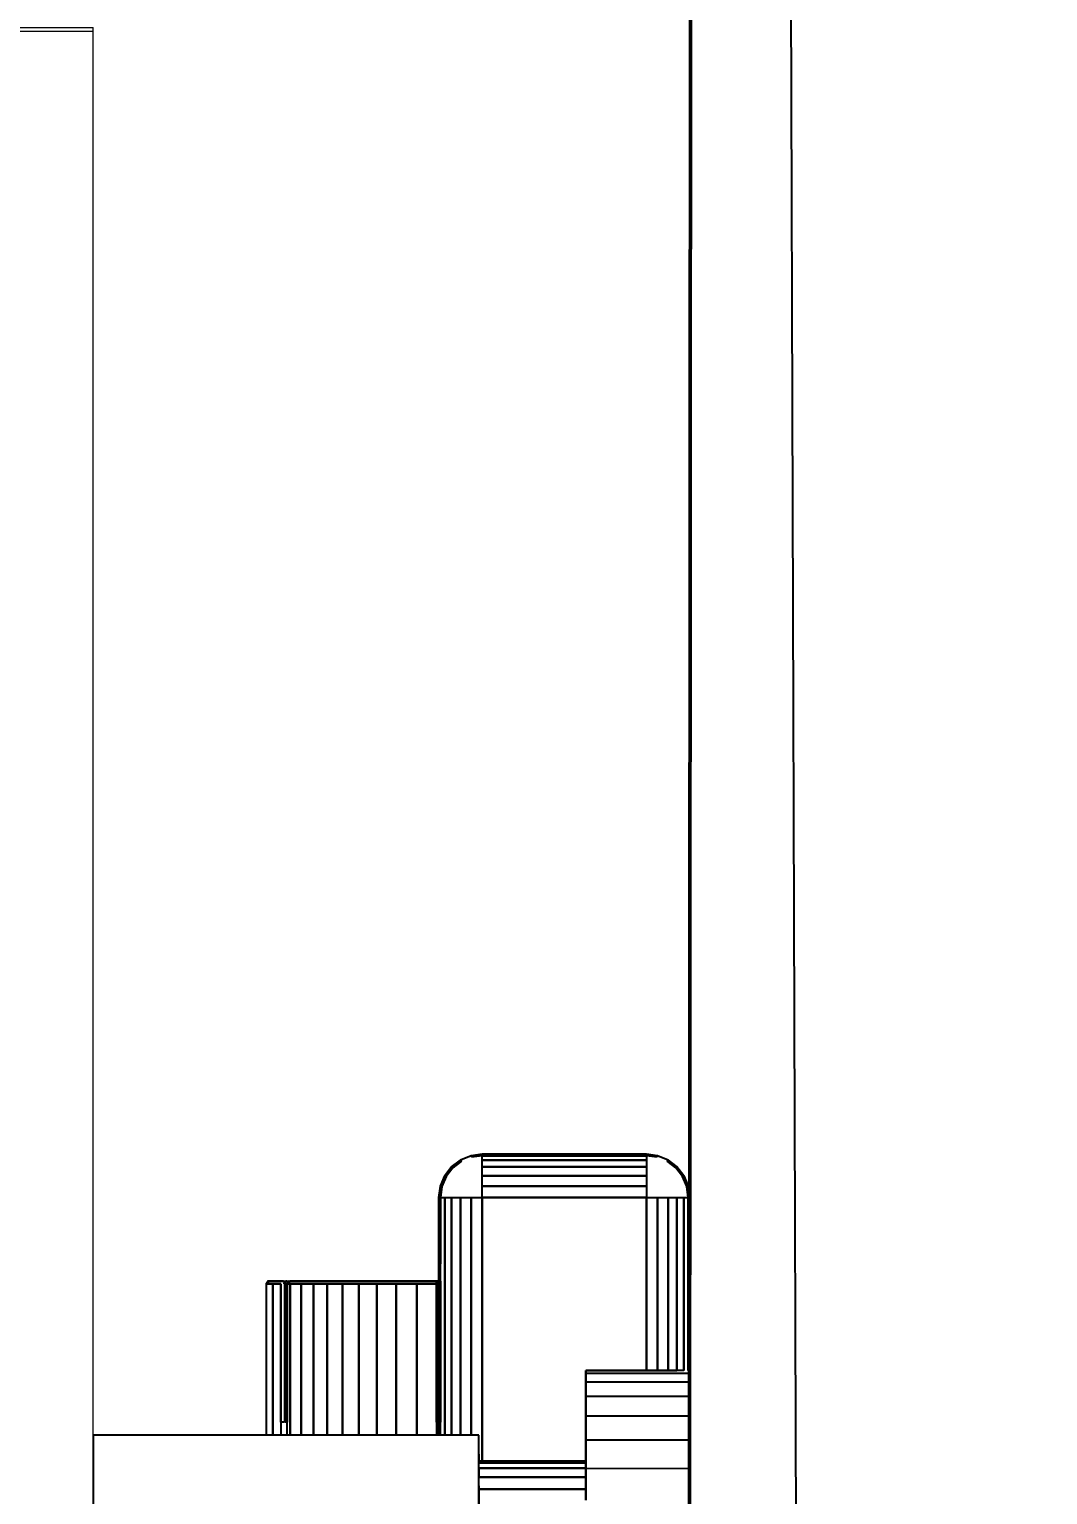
# Model space of a CAD drawing. Header units: centimetres. Extents: x -48696 to 156237, y -5617 to 29024.
# Drawn here: x -44979.78 to -44967.22, y 10789.23 to 10807.31 of the extents above; entities that cross this region are included whole.
import ezdxf

# ---------------------------------------------------------------- set-up
doc = ezdxf.new("R2010")
doc.units = ezdxf.units.CM
doc.layers.add('Moveis', color=1, linetype='Continuous', lineweight=9)
doc.layers.add('Parede Baixa', color=5, linetype='Continuous', lineweight=50)
doc.layers.add('Piso', color=55, linetype='Continuous')
doc.styles.add('Valéria', font='romantic.ttf', dxfattribs={"height": 10})
doc.dimstyles.new('Cota - 50', dxfattribs={"dimtxt": 10, "dimasz": 5, "dimexe": 10, "dimexo": 20, "dimgap": 5, "dimtad": 1, "dimtxsty": 'Valéria', "dimblk": 'DOT', "dimcen": 0, "dimclrd": 12, "dimclre": 12, "dimclrt": 2, "dimazin": 2, "dimtfac": 1, "dimtix": 1, "dimtmove": 0, "dimatfit": 3, "dimldrblk": 'DOT', "dimfxl": 1, "dimarcsym": 0})

# ---------------------------------------------------------------- blocks, each defined once
blk = doc.blocks.new('_Dot')
at = {"color": 0, "linetype": 'ByBlock', "lineweight": -2}
blk.add_line((-0.5, 0), (-1, 0), dxfattribs=at)
at = {"color": 0, "linetype": 'ByBlock', "const_width": 0.5}
blk.add_lwpolyline([(-0.25, 0, 1), (0.25, 0, 1)], format="xyb", close=True, dxfattribs=at)
blk = doc.blocks.new('*D1713')
at = {"color": 12, "lineweight": -2, "transparency": 16777216}
for p, q in [((-44991.559, 10915.705), (-44997.052, 10915.705)), ((-44987.052, 10910.705), (-44987.052, 10670.705)), ((-44991.706, 10665.705), (-44997.052, 10665.705))]:
    blk.add_line(p, q, dxfattribs=at)
at = {"layer": 'Defpoints', "color": 0, "transparency": 16777216}
for p in [(-44971.559, 10915.705), (-44987.052, 10665.705), (-44971.706, 10665.705)]:
    blk.add_point(p, dxfattribs=at)
at = {"color": 12, "lineweight": -2, "transparency": 16777216, "xscale": 5, "yscale": 5, "zscale": 5}
for p, rotation in [((-44987.052, 10915.705), 90), ((-44987.052, 10665.705), 270)]:
    blk.add_blockref('_Dot', p, dxfattribs=dict(at, rotation=rotation))
at = {"color": 2, "transparency": 16777216, "insert": (-44997.244, 10790.705), "char_height": 10, "attachment_point": 5, "rotation": 90, "style": 'Valéria'}
blk.add_mtext('250', dxfattribs=at)

msp = doc.modelspace()

# ---------------------------------------------------------------- hatches: boundary and pattern name
at = {"layer": 'Piso'}
h = msp.add_hatch(dxfattribs=at)
h.set_pattern_fill('ANSI37', color=256, scale=13.333333, angle=45)
h.set_pattern_definition([(90, (-26378.48, -7504.41), (-42.33333, 3e-14), []), (180, (-26378.48, -7504.41), (-3e-14, -42.33333), [])])
edge = h.paths.add_edge_path()
edge.add_line((-44971.48966, 10828.9274), (-45131.63013, 10828.79819))
edge.add_line((-45131.63013, 10828.79819), (-45131.70075, 10767.29831))
edge.add_line((-45131.70075, 10767.29831), (-45129.67263, 10767.29598))
edge.add_line((-45129.67263, 10767.29598), (-45129.68185, 10759.27191))
edge.add_line((-45129.68185, 10759.27191), (-45134.68181, 10759.30173))
edge.add_line((-45134.68181, 10759.30173), (-45134.72624, 10677.80174))
edge.add_line((-45134.72624, 10677.80174), (-45134.72681, 10677.30174))
edge.add_line((-45134.72681, 10677.30174), (-45131.72682, 10677.29829))
edge.add_line((-45131.72682, 10677.29829), (-45131.72337, 10680.29829))
edge.add_line((-45131.72337, 10680.29829), (-45059.22342, 10680.21504))
edge.add_line((-45059.22342, 10680.21504), (-45059.2194, 10683.71504))
edge.add_line((-45059.2194, 10683.71504), (-45062.24019, 10683.80198))
edge.add_line((-45062.24019, 10683.80198), (-45062.24019, 10689.45098))
edge.add_line((-45062.24019, 10689.45098), (-45054.25316, 10689.45098))
edge.add_line((-45054.25316, 10689.45098), (-45053.90805, 10688.97676))
edge.add_line((-45053.90805, 10688.97676), (-45053.90805, 10683.52857))
edge.add_line((-45053.90805, 10683.52857), (-45056.7194, 10683.71217))
edge.add_line((-45056.7194, 10683.71217), (-45056.7194, 10680.21217))
edge.add_line((-45056.7194, 10680.21217), (-45052.72337, 10680.29829))
edge.add_line((-45052.72337, 10680.29829), (-45052.72687, 10677.20758))
edge.add_line((-45052.72687, 10677.20758), (-45056.72687, 10677.21218))
edge.add_line((-45056.72687, 10677.21218), (-45056.73088, 10673.71218))
edge.add_line((-45056.73088, 10673.71218), (-45053.98945, 10673.7222))
edge.add_line((-45053.98945, 10673.7222), (-45054.23433, 10670.70931))
edge.add_line((-45054.23433, 10670.70931), (-45054.23433, 10668.08058))
edge.add_line((-45054.23433, 10668.08058), (-45061.96585, 10668.08058))
edge.add_line((-45061.96585, 10668.08058), (-45061.73433, 10670.71792))
edge.add_line((-45061.73433, 10670.71792), (-45061.73433, 10673.96242))
edge.add_line((-45061.73433, 10673.96242), (-45059.23088, 10673.71505))
edge.add_line((-45059.23088, 10673.71505), (-45059.22686, 10677.21505))
edge.add_line((-45059.22686, 10677.21505), (-45129.72682, 10677.296))
edge.add_line((-45129.72682, 10677.296), (-45129.7383, 10667.296))
edge.add_line((-45129.7383, 10667.296), (-45131.73406, 10667.29717))
edge.add_line((-45131.73406, 10667.29717), (-45131.73494, 10665.7983))
edge.add_line((-45131.73494, 10665.7983), (-45021.80879, 10665.75054))
edge.add_line((-45021.80879, 10665.75054), (-45021.76177, 10746.35562))
edge.add_line((-45021.76177, 10746.35562), (-44975.86001, 10746.35562))
edge.add_line((-44975.86001, 10746.35562), (-44975.94739, 10748.29815))
edge.add_line((-44975.94739, 10748.29815), (-44977.58212, 10749.04235))
edge.add_line((-44977.58212, 10749.04235), (-44977.35093, 10766.84626))
edge.add_line((-44977.35093, 10766.84626), (-44973.28195, 10766.79342))
edge.add_line((-44973.28195, 10766.79342), (-44974.2835, 10762.20887))
edge.add_line((-44974.2835, 10762.20887), (-44975.86001, 10750.68333))
edge.add_line((-44975.86001, 10750.68333), (-44971.65624, 10750.68333))
edge.add_line((-44971.65624, 10750.68333), (-44971.63826, 10781.50634))
edge.add_line((-44971.63826, 10781.50634), (-44976.04809, 10781.50634))
edge.add_line((-44976.04809, 10781.50634), (-44976.04809, 10783.78942))
edge.add_line((-44976.04809, 10783.78942), (-44978.99405, 10783.78942))
edge.add_line((-44978.99405, 10783.78942), (-44978.99405, 10768.3739))
edge.add_line((-44978.99405, 10768.3739), (-45030.63781, 10766.72878))
edge.add_line((-45030.63781, 10766.72878), (-45036.45929, 10772.00274))
edge.add_line((-45036.45929, 10772.00274), (-45038.21912, 10780.2517))
edge.add_line((-45038.21912, 10780.2517), (-45038.21912, 10806.08047))
edge.add_line((-45038.21912, 10806.08047), (-45025.08717, 10810.00213))
edge.add_line((-45025.08717, 10810.00213), (-44978.99405, 10807.33204))
edge.add_line((-44978.99405, 10807.33204), (-44978.99405, 10789.96287))
edge.add_line((-44978.99405, 10789.96287), (-44976.85741, 10790.06036))
edge.add_line((-44976.85741, 10790.06036), (-44976.83892, 10791.95437))
edge.add_line((-44976.83892, 10791.95437), (-44974.72738, 10791.93376))
edge.add_line((-44974.72738, 10791.93376), (-44974.70921, 10794.56282))
edge.add_line((-44974.70921, 10794.56282), (-44971.63111, 10793.76409))
edge.add_line((-44971.63111, 10793.76409), (-44971.61965, 10813.40815))
edge.add_line((-44971.61965, 10813.40815), (-44976.54993, 10813.41103))
edge.add_line((-44976.54993, 10813.41103), (-44976.55052, 10812.39119))
edge.add_line((-44976.55052, 10812.39119), (-44978.69298, 10812.98))
edge.add_line((-44978.69298, 10812.98), (-44981.37182, 10819.99066))
edge.add_line((-44981.37182, 10819.99066), (-44981.37182, 10827.02748))
edge.add_line((-44981.37182, 10827.02748), (-44971.61171, 10827.02178))
edge.add_line((-44971.61171, 10827.02178), (-44971.6106, 10828.9273))

# ---------------------------------------------------------------- linework, layer by layer
msp.add_line((-44971.43446, 11130.93176), (-44967.21533, 9832.89636))
at = {"layer": 'Moveis'}
for p, q in [((-44978.99405, 10768.32703), (-44978.99405, 10807.33204)), ((-45022.05101, 10807.28518), (-44978.99405, 10807.28518))]:
    msp.add_line(p, q, dxfattribs=at)
at = {"layer": 'Moveis', "invisible_edges": 3}
for points in [[(-44978.99405, 10807.33204), (-45022.05101, 10807.28518), (-45022.05136, 10807.33204)], [(-44978.99405, 10807.28518), (-44987.77541, 10807.26036), (-45022.05101, 10807.28518)], [(-44987.77541, 10807.26036), (-44978.99405, 10807.28518), (-44987.6521, 10807.09041)], [(-44987.6521, 10807.09041), (-44978.99405, 10807.28518), (-44987.55362, 10806.90497)]]:
    msp.add_3dface(points, dxfattribs=at)
at = {"layer": 'Parede Baixa'}
msp.add_line((-44971.7058, 10665.70496), (-44971.43446, 11130.93176), dxfattribs=at)
at = {"layer": 'Piso'}
for p, q in [((-44974.33208, 10793.41136), (-44974.46071, 10793.35808)), ((-44974.33208, 10793.41136), (-44974.19405, 10793.42954)), ((-44974.19405, 10793.42954), (-44972.16738, 10793.42954)), ((-44972.02934, 10793.41136), (-44972.16738, 10793.42954)), ((-44971.90071, 10793.35808), (-44972.02934, 10793.41136)), ((-44974.65593, 10793.16287), (-44974.57117, 10793.27333)), ((-44974.57117, 10793.27333), (-44974.46071, 10793.35808)), ((-44971.79026, 10793.27333), (-44971.90071, 10793.35808)), ((-44971.7055, 10793.16287), (-44971.79026, 10793.27333)), ((-44974.70921, 10793.03424), (-44974.65593, 10793.16287)), ((-44971.65222, 10793.03424), (-44971.7055, 10793.16287)), ((-44974.72738, 10792.8962), (-44974.70921, 10793.03424)), ((-44974.72738, 10792.8962), (-44974.72738, 10792.07742)), ((-44974.72738, 10792.07742), (-44974.70921, 10792.07742)), ((-44974.72738, 10791.86408), (-44974.72738, 10792.07742)), ((-44976.85741, 10791.83208), (-44976.8562, 10791.84008)), ((-44976.85741, 10790.1257), (-44976.85741, 10791.83208)), ((-44976.82988, 10791.83208), (-44976.85741, 10791.83208)), ((-44976.85328, 10791.84808), (-44976.8562, 10791.84008)), ((-44976.84838, 10791.85471), (-44976.85328, 10791.84808)), ((-44976.84199, 10791.8598), (-44976.84838, 10791.85471)), ((-44976.83456, 10791.86299), (-44976.84199, 10791.8598)), ((-44976.82658, 10791.86408), (-44976.83456, 10791.86299)), ((-44976.82988, 10791.83208), (-44976.82977, 10791.84036)), ((-44976.82977, 10791.84036), (-44976.82944, 10791.84808)), ((-44976.82944, 10791.84808), (-44976.82892, 10791.85471)), ((-44976.82892, 10791.85471), (-44976.82823, 10791.8598)), ((-44976.82823, 10791.8598), (-44976.82658, 10791.86408)), ((-44976.82658, 10791.86408), (-44976.64805, 10791.86408)), ((-44976.62291, 10791.8598), (-44976.64805, 10791.86408)), ((-44976.63796, 10791.84036), (-44976.63474, 10791.84808)), ((-44976.63679, 10791.83208), (-44976.63796, 10791.84036)), ((-44976.63246, 10791.83208), (-44976.63679, 10791.83208)), ((-44976.63474, 10791.84808), (-44976.6296, 10791.85471)), ((-44976.62638, 10791.83208), (-44976.63246, 10791.83208)), ((-44976.6296, 10791.85471), (-44976.62291, 10791.8598)), ((-44976.59961, 10791.83208), (-44976.62638, 10791.83208)), ((-44976.62291, 10791.8598), (-44976.61511, 10791.86299)), ((-44976.61511, 10791.86299), (-44976.60674, 10791.86408)), ((-44976.60674, 10791.86408), (-44976.60447, 10791.8598)), ((-44976.60447, 10791.8598), (-44976.60353, 10791.85471)), ((-44976.58345, 10791.8598), (-44976.60447, 10791.8598)), ((-44976.60353, 10791.85471), (-44976.6028, 10791.84808)), ((-44976.6028, 10791.84808), (-44976.60235, 10791.84036)), ((-44976.60235, 10791.84036), (-44976.59961, 10791.83208)), ((-44976.59851, 10791.84036), (-44976.59961, 10791.83208)), ((-44976.59961, 10790.1257), (-44976.59961, 10791.83208)), ((-44976.59528, 10791.84808), (-44976.59851, 10791.84036)), ((-44976.59015, 10791.85471), (-44976.59528, 10791.84808)), ((-44976.58345, 10791.8598), (-44976.59015, 10791.85471)), ((-44976.57566, 10791.86299), (-44976.58345, 10791.8598)), ((-44976.56957, 10791.8598), (-44976.57566, 10791.86299)), ((-44976.57184, 10791.83208), (-44976.57169, 10791.84036)), ((-44976.57169, 10791.84036), (-44976.57123, 10791.84808)), ((-44976.57123, 10791.84808), (-44976.57051, 10791.85471)), ((-44976.57051, 10791.85471), (-44976.56957, 10791.8598)), ((-44976.56957, 10791.8598), (-44976.56729, 10791.86408)), ((-44974.76041, 10791.86408), (-44976.56729, 10791.86408)), ((-44974.7511, 10791.86299), (-44974.76041, 10791.86408)), ((-44974.75938, 10791.8598), (-44974.76041, 10791.86408)), ((-44974.75938, 10791.83208), (-44974.75938, 10791.8598)), ((-44974.74338, 10791.83208), (-44974.75938, 10791.83208)), ((-44974.74338, 10791.8598), (-44974.7511, 10791.86299)), ((-44974.74444, 10791.84036), (-44974.74338, 10791.83208)), ((-44974.74444, 10791.84036), (-44974.73275, 10791.84036)), ((-44974.73675, 10791.85471), (-44974.74338, 10791.8598)), ((-44974.73675, 10791.83208), (-44974.74338, 10791.83208)), ((-44974.73167, 10791.84808), (-44974.73675, 10791.85471)), ((-44974.73675, 10791.83208), (-44974.73167, 10791.83208)), ((-44974.73275, 10791.84036), (-44974.73167, 10791.84808)), ((-44974.73167, 10791.83208), (-44974.73275, 10791.84036)), ((-44974.73167, 10791.84808), (-44974.72738, 10791.86408)), ((-44974.72847, 10791.84036), (-44974.73167, 10791.84808)), ((-44974.73167, 10791.83208), (-44974.72738, 10791.83208)), ((-44974.72738, 10790.1257), (-44974.73167, 10791.83208)), ((-44974.72738, 10791.83208), (-44974.72847, 10791.84036)), ((-44974.70921, 10791.86408), (-44974.72738, 10791.86408)), ((-44974.72738, 10790.1257), (-44974.72738, 10791.83208)), ((-44972.91405, 10790.76287), (-44972.91405, 10790.72676)), ((-44972.16738, 10790.76287), (-44972.91405, 10790.76287)), ((-44972.91405, 10790.72676), (-44972.91405, 10790.6193)), ((-44972.02934, 10790.76287), (-44972.16738, 10790.76287)), ((-44971.90071, 10790.76287), (-44972.02934, 10790.76287)), ((-44971.79026, 10790.76287), (-44971.90071, 10790.76287)), ((-44972.91405, 10790.6193), (-44972.91405, 10790.44316)), ((-44972.91405, 10790.44316), (-44972.91405, 10790.20265)), ((-44972.91405, 10790.20265), (-44972.91405, 10789.90372)), ((-44976.85741, 10790.09944), (-44976.85741, 10790.1257)), ((-44976.85741, 10790.02129), (-44976.85741, 10790.09944)), ((-44976.85741, 10789.96287), (-44976.85741, 10790.02129)), ((-44976.63246, 10790.1257), (-44976.67977, 10790.1257)), ((-44976.59961, 10790.1257), (-44976.62638, 10790.1257)), ((-44976.59961, 10790.09944), (-44976.59961, 10790.1257)), ((-44976.59961, 10790.02129), (-44976.59961, 10790.09944)), ((-44976.59961, 10789.96287), (-44976.59961, 10790.02129)), ((-44974.74338, 10790.1257), (-44974.75938, 10790.1257)), ((-44974.72738, 10790.1257), (-44974.73675, 10790.1257)), ((-44974.70921, 10790.1257), (-44974.72738, 10790.1257)), ((-44974.72738, 10790.09944), (-44974.72738, 10790.1257)), ((-44974.72738, 10790.02129), (-44974.72738, 10790.09944)), ((-44974.72738, 10789.96287), (-44974.72738, 10790.02129)), ((-44976.85741, 10789.96287), (-44978.99405, 10789.96287)), ((-44978.99405, 10789.96287), (-44978.99405, 10785.6962)), ((-44976.77909, 10789.96287), (-44976.85741, 10789.96287)), ((-44976.67977, 10789.96287), (-44976.77909, 10789.96287)), ((-44976.63246, 10789.96287), (-44976.67977, 10789.96287)), ((-44976.62638, 10789.96287), (-44976.63246, 10789.96287)), ((-44976.59961, 10789.96287), (-44976.62638, 10789.96287)), ((-44976.56281, 10789.96287), (-44976.59961, 10789.96287)), ((-44976.42825, 10789.96287), (-44976.56281, 10789.96287)), ((-44976.27615, 10789.96287), (-44976.42825, 10789.96287)), ((-44976.10659, 10789.96287), (-44976.27615, 10789.96287)), ((-44975.91964, 10789.96287), (-44976.10659, 10789.96287)), ((-44975.71539, 10789.96287), (-44975.91964, 10789.96287)), ((-44975.49393, 10789.96287), (-44975.71539, 10789.96287)), ((-44975.25537, 10789.96287), (-44975.49393, 10789.96287)), ((-44974.99981, 10789.96287), (-44975.25537, 10789.96287)), ((-44974.75938, 10789.96287), (-44974.99981, 10789.96287)), ((-44974.74338, 10789.96287), (-44974.75938, 10789.96287)), ((-44974.73675, 10789.96287), (-44974.74338, 10789.96287)), ((-44974.72738, 10789.96287), (-44974.73675, 10789.96287)), ((-44974.70921, 10789.96287), (-44974.72738, 10789.96287)), ((-44974.65593, 10789.96287), (-44974.70921, 10789.96287)), ((-44974.57117, 10789.96287), (-44974.65593, 10789.96287)), ((-44974.46071, 10789.96287), (-44974.57117, 10789.96287)), ((-44974.33208, 10789.96287), (-44974.46071, 10789.96287)), ((-44974.23671, 10789.96287), (-44974.33208, 10789.96287)), ((-44974.23671, 10789.9366), (-44974.23671, 10789.96287)), ((-44974.23671, 10789.85846), (-44974.23671, 10789.9366)), ((-44974.23671, 10789.73035), (-44974.23671, 10789.85846)), ((-44972.91405, 10789.90372), (-44972.91405, 10789.64287)), ((-44974.23671, 10789.64287), (-44974.23671, 10789.73035)), ((-44974.19405, 10789.64287), (-44974.23671, 10789.64287)), ((-44974.23671, 10789.62054), (-44974.23671, 10789.64287)), ((-44974.23671, 10789.55412), (-44974.23671, 10789.62054)), ((-44972.91405, 10789.64287), (-44974.19405, 10789.64287)), ((-44972.91405, 10789.64287), (-44972.91405, 10789.62054)), ((-44972.91405, 10789.62054), (-44972.91405, 10789.55412)), ((-44974.23671, 10789.44523), (-44974.23671, 10789.55412)), ((-44974.23671, 10789.33803), (-44974.23671, 10789.44523)), ((-44972.91405, 10789.55412), (-44972.91405, 10789.44523)), ((-44972.91405, 10789.44523), (-44972.91405, 10789.29655)), ((-44974.23671, 10789.29655), (-44974.23671, 10789.33803)), ((-44974.23671, 10789.11176), (-44974.23671, 10789.29655)), ((-44972.91405, 10789.29655), (-44972.91405, 10789.16124))]:
    msp.add_line(p, q, dxfattribs=at)
for points, invisible_edges in [([(-44975.10537, 10812.30727), (-44974.76041, 10791.86408), (-44976.56729, 10791.86408)], 13), ([(-44975.10537, 10812.30727), (-44974.76041, 10791.86408), (-44976.56729, 10791.86408)], 13), ([(-44975.10537, 10812.30727), (-44974.76041, 10791.86408), (-44976.56729, 10791.86408)], 13), ([(-44975.10537, 10812.30727), (-44974.76041, 10791.86408), (-44976.56729, 10791.86408)], 13), ([(-44975.10537, 10812.30727), (-44974.76041, 10791.86408), (-44976.56729, 10791.86408)], 13), ([(-44975.10537, 10812.30727), (-44971.7055, 10793.16287), (-44971.79026, 10793.27333)], 13), ([(-44975.10537, 10812.30727), (-44971.79026, 10793.27333), (-44971.90071, 10793.35808)], 13), ([(-44975.10537, 10812.30727), (-44971.90071, 10793.35808), (-44972.02934, 10793.41136)], 13), ([(-44975.10537, 10812.30727), (-44972.02934, 10793.41136), (-44972.16738, 10793.42954)], 13), ([(-44975.10537, 10812.30727), (-44972.16738, 10793.42954), (-44974.19405, 10793.42954)], 13), ([(-44975.10537, 10812.30727), (-44974.19405, 10793.42954), (-44974.33208, 10793.41136)], 13), ([(-44975.10537, 10812.30727), (-44974.33208, 10793.41136), (-44974.46071, 10793.35808)], 13), ([(-44975.10537, 10812.30727), (-44974.46071, 10793.35808), (-44974.57117, 10793.27333)], 13), ([(-44975.10537, 10812.30727), (-44974.57117, 10793.27333), (-44974.65593, 10793.16287)], 13), ([(-44975.10537, 10812.30727), (-44974.65593, 10793.16287), (-44974.70921, 10793.03424)], 13), ([(-44975.10537, 10812.30727), (-44974.70921, 10793.03424), (-44974.72738, 10792.8962)], 13), ([(-44975.10537, 10812.30727), (-44974.73167, 10791.84808), (-44974.73675, 10791.85471)], 13), ([(-44975.10537, 10812.30727), (-44974.73675, 10791.85471), (-44974.74338, 10791.8598)], 13), ([(-44975.10537, 10812.30727), (-44974.74338, 10791.8598), (-44974.7511, 10791.86299)], 13), ([(-44975.10537, 10812.30727), (-44974.7511, 10791.86299), (-44974.76041, 10791.86408)], 13), ([(-44975.10537, 10812.30727), (-44971.7055, 10793.16287), (-44971.79026, 10793.27333)], 13), ([(-44975.10537, 10812.30727), (-44971.79026, 10793.27333), (-44971.90071, 10793.35808)], 13), ([(-44975.10537, 10812.30727), (-44971.90071, 10793.35808), (-44972.02934, 10793.41136)], 13), ([(-44975.10537, 10812.30727), (-44972.02934, 10793.41136), (-44972.16738, 10793.42954)], 13), ([(-44975.10537, 10812.30727), (-44972.16738, 10793.42954), (-44974.19405, 10793.42954)], 13), ([(-44975.10537, 10812.30727), (-44974.19405, 10793.42954), (-44974.33208, 10793.41136)], 13), ([(-44975.10537, 10812.30727), (-44974.33208, 10793.41136), (-44974.46071, 10793.35808)], 13), ([(-44975.10537, 10812.30727), (-44974.46071, 10793.35808), (-44974.57117, 10793.27333)], 13), ([(-44975.10537, 10812.30727), (-44974.57117, 10793.27333), (-44974.65593, 10793.16287)], 13), ([(-44975.10537, 10812.30727), (-44974.65593, 10793.16287), (-44974.70921, 10793.03424)], 13), ([(-44975.10537, 10812.30727), (-44974.70921, 10793.03424), (-44974.72738, 10792.8962)], 13), ([(-44975.10537, 10812.30727), (-44974.73167, 10791.84808), (-44974.73675, 10791.85471)], 13), ([(-44975.10537, 10812.30727), (-44974.73675, 10791.85471), (-44974.74338, 10791.8598)], 13), ([(-44975.10537, 10812.30727), (-44974.74338, 10791.8598), (-44974.7511, 10791.86299)], 13), ([(-44975.10537, 10812.30727), (-44974.7511, 10791.86299), (-44974.76041, 10791.86408)], 13), ([(-44975.10537, 10812.30727), (-44971.7055, 10793.16287), (-44971.79026, 10793.27333)], 13), ([(-44975.10537, 10812.30727), (-44971.79026, 10793.27333), (-44971.90071, 10793.35808)], 13), ([(-44975.10537, 10812.30727), (-44971.90071, 10793.35808), (-44972.02934, 10793.41136)], 13), ([(-44975.10537, 10812.30727), (-44972.02934, 10793.41136), (-44972.16738, 10793.42954)], 13), ([(-44975.10537, 10812.30727), (-44972.16738, 10793.42954), (-44974.19405, 10793.42954)], 13), ([(-44975.10537, 10812.30727), (-44974.19405, 10793.42954), (-44974.33208, 10793.41136)], 13), ([(-44975.10537, 10812.30727), (-44974.33208, 10793.41136), (-44974.46071, 10793.35808)], 13), ([(-44975.10537, 10812.30727), (-44974.46071, 10793.35808), (-44974.57117, 10793.27333)], 13), ([(-44975.10537, 10812.30727), (-44974.57117, 10793.27333), (-44974.65593, 10793.16287)], 13), ([(-44975.10537, 10812.30727), (-44974.65593, 10793.16287), (-44974.70921, 10793.03424)], 13), ([(-44975.10537, 10812.30727), (-44974.70921, 10793.03424), (-44974.72738, 10792.8962)], 13), ([(-44975.10537, 10812.30727), (-44974.73167, 10791.84808), (-44974.73675, 10791.85471)], 13), ([(-44975.10537, 10812.30727), (-44974.73675, 10791.85471), (-44974.74338, 10791.8598)], 13), ([(-44975.10537, 10812.30727), (-44974.74338, 10791.8598), (-44974.7511, 10791.86299)], 13), ([(-44975.10537, 10812.30727), (-44974.7511, 10791.86299), (-44974.76041, 10791.86408)], 13), ([(-44975.10537, 10812.30727), (-44971.7055, 10793.16287), (-44971.79026, 10793.27333)], 13), ([(-44975.10537, 10812.30727), (-44971.79026, 10793.27333), (-44971.90071, 10793.35808)], 13), ([(-44975.10537, 10812.30727), (-44971.90071, 10793.35808), (-44972.02934, 10793.41136)], 13), ([(-44975.10537, 10812.30727), (-44972.02934, 10793.41136), (-44972.16738, 10793.42954)], 13), ([(-44975.10537, 10812.30727), (-44972.16738, 10793.42954), (-44974.19405, 10793.42954)], 13), ([(-44975.10537, 10812.30727), (-44974.19405, 10793.42954), (-44974.33208, 10793.41136)], 13), ([(-44975.10537, 10812.30727), (-44974.33208, 10793.41136), (-44974.46071, 10793.35808)], 13), ([(-44975.10537, 10812.30727), (-44974.46071, 10793.35808), (-44974.57117, 10793.27333)], 13), ([(-44975.10537, 10812.30727), (-44974.57117, 10793.27333), (-44974.65593, 10793.16287)], 13), ([(-44975.10537, 10812.30727), (-44974.65593, 10793.16287), (-44974.70921, 10793.03424)], 13), ([(-44975.10537, 10812.30727), (-44974.70921, 10793.03424), (-44974.72738, 10792.8962)], 13), ([(-44975.10537, 10812.30727), (-44974.73167, 10791.84808), (-44974.73675, 10791.85471)], 13), ([(-44975.10537, 10812.30727), (-44974.73675, 10791.85471), (-44974.74338, 10791.8598)], 13), ([(-44975.10537, 10812.30727), (-44974.74338, 10791.8598), (-44974.7511, 10791.86299)], 13), ([(-44975.10537, 10812.30727), (-44974.7511, 10791.86299), (-44974.76041, 10791.86408)], 13), ([(-44975.10537, 10812.30727), (-44971.7055, 10793.16287), (-44971.79026, 10793.27333)], 13), ([(-44975.10537, 10812.30727), (-44971.79026, 10793.27333), (-44971.90071, 10793.35808)], 13), ([(-44975.10537, 10812.30727), (-44971.90071, 10793.35808), (-44972.02934, 10793.41136)], 13), ([(-44975.10537, 10812.30727), (-44972.02934, 10793.41136), (-44972.16738, 10793.42954)], 13), ([(-44975.10537, 10812.30727), (-44972.16738, 10793.42954), (-44974.19405, 10793.42954)], 13), ([(-44975.10537, 10812.30727), (-44974.19405, 10793.42954), (-44974.33208, 10793.41136)], 13), ([(-44975.10537, 10812.30727), (-44974.33208, 10793.41136), (-44974.46071, 10793.35808)], 13), ([(-44975.10537, 10812.30727), (-44974.46071, 10793.35808), (-44974.57117, 10793.27333)], 13), ([(-44975.10537, 10812.30727), (-44974.57117, 10793.27333), (-44974.65593, 10793.16287)], 13), ([(-44975.10537, 10812.30727), (-44974.65593, 10793.16287), (-44974.70921, 10793.03424)], 13), ([(-44975.10537, 10812.30727), (-44974.70921, 10793.03424), (-44974.72738, 10792.8962)], 13), ([(-44975.10537, 10812.30727), (-44974.73167, 10791.84808), (-44974.73675, 10791.85471)], 13), ([(-44975.10537, 10812.30727), (-44974.73675, 10791.85471), (-44974.74338, 10791.8598)], 13), ([(-44975.10537, 10812.30727), (-44974.74338, 10791.8598), (-44974.7511, 10791.86299)], 13), ([(-44975.10537, 10812.30727), (-44974.7511, 10791.86299), (-44974.76041, 10791.86408)], 13), ([(-44971.7055, 10793.16287), (-44971.65285, 10812.30727), (-44971.65222, 10793.03424)], 3), ([(-44971.7055, 10793.16287), (-44971.65285, 10812.30727), (-44971.65222, 10793.03424)], 3), ([(-44971.7055, 10793.16287), (-44971.65285, 10812.30727), (-44971.65222, 10793.03424)], 3), ([(-44971.7055, 10793.16287), (-44971.65285, 10812.30727), (-44971.65222, 10793.03424)], 3), ([(-44971.7055, 10793.16287), (-44971.65285, 10812.30727), (-44971.65222, 10793.03424)], 3), ([(-44977.11082, 10812.06714), (-44976.85328, 10791.84808), (-44976.8562, 10791.84008)], 13), ([(-44977.11082, 10812.06714), (-44976.8562, 10791.84008), (-44976.85741, 10791.83208)], 13), ([(-44977.11082, 10812.06714), (-44976.85328, 10791.84808), (-44976.8562, 10791.84008)], 13), ([(-44977.11082, 10812.06714), (-44976.8562, 10791.84008), (-44976.85741, 10791.83208)], 13), ([(-44977.11082, 10812.06714), (-44976.85328, 10791.84808), (-44976.8562, 10791.84008)], 13), ([(-44977.11082, 10812.06714), (-44976.8562, 10791.84008), (-44976.85741, 10791.83208)], 13), ([(-44977.11082, 10812.06714), (-44976.85328, 10791.84808), (-44976.8562, 10791.84008)], 13), ([(-44977.11082, 10812.06714), (-44976.8562, 10791.84008), (-44976.85741, 10791.83208)], 13), ([(-44977.11082, 10812.06714), (-44976.85328, 10791.84808), (-44976.8562, 10791.84008)], 13), ([(-44977.11082, 10812.06714), (-44976.8562, 10791.84008), (-44976.85741, 10791.83208)], 13), ([(-44976.85213, 10812.11713), (-44976.84838, 10791.85471), (-44976.85328, 10791.84808)], 13), ([(-44976.85213, 10812.11713), (-44976.84838, 10791.85471), (-44976.85328, 10791.84808)], 13), ([(-44976.85213, 10812.11713), (-44976.84838, 10791.85471), (-44976.85328, 10791.84808)], 13), ([(-44976.85213, 10812.11713), (-44976.84838, 10791.85471), (-44976.85328, 10791.84808)], 13), ([(-44976.85213, 10812.11713), (-44976.84838, 10791.85471), (-44976.85328, 10791.84808)], 13), ([(-44976.85213, 10812.11713), (-44976.64805, 10791.86408), (-44976.82658, 10791.86408)], 13), ([(-44976.85213, 10812.11713), (-44976.82658, 10791.86408), (-44976.83456, 10791.86299)], 13), ([(-44976.85213, 10812.11713), (-44976.83456, 10791.86299), (-44976.84199, 10791.8598)], 13), ([(-44976.85213, 10812.11713), (-44976.84199, 10791.8598), (-44976.84838, 10791.85471)], 13), ([(-44976.85213, 10812.11713), (-44976.64805, 10791.86408), (-44976.82658, 10791.86408)], 13), ([(-44976.85213, 10812.11713), (-44976.82658, 10791.86408), (-44976.83456, 10791.86299)], 13), ([(-44976.85213, 10812.11713), (-44976.83456, 10791.86299), (-44976.84199, 10791.8598)], 13), ([(-44976.85213, 10812.11713), (-44976.84199, 10791.8598), (-44976.84838, 10791.85471)], 13), ([(-44976.85213, 10812.11713), (-44976.64805, 10791.86408), (-44976.82658, 10791.86408)], 13), ([(-44976.85213, 10812.11713), (-44976.82658, 10791.86408), (-44976.83456, 10791.86299)], 13), ([(-44976.85213, 10812.11713), (-44976.83456, 10791.86299), (-44976.84199, 10791.8598)], 13), ([(-44976.85213, 10812.11713), (-44976.84199, 10791.8598), (-44976.84838, 10791.85471)], 13), ([(-44976.85213, 10812.11713), (-44976.64805, 10791.86408), (-44976.82658, 10791.86408)], 13), ([(-44976.85213, 10812.11713), (-44976.82658, 10791.86408), (-44976.83456, 10791.86299)], 13), ([(-44976.85213, 10812.11713), (-44976.83456, 10791.86299), (-44976.84199, 10791.8598)], 13), ([(-44976.85213, 10812.11713), (-44976.84199, 10791.8598), (-44976.84838, 10791.85471)], 13), ([(-44976.85213, 10812.11713), (-44976.64805, 10791.86408), (-44976.82658, 10791.86408)], 13), ([(-44976.85213, 10812.11713), (-44976.82658, 10791.86408), (-44976.83456, 10791.86299)], 13), ([(-44976.85213, 10812.11713), (-44976.83456, 10791.86299), (-44976.84199, 10791.8598)], 13), ([(-44976.85213, 10812.11713), (-44976.84199, 10791.8598), (-44976.84838, 10791.85471)], 13), ([(-44976.63467, 10812.16499), (-44976.62291, 10791.8598), (-44976.64805, 10791.86408)], 13), ([(-44976.63467, 10812.16499), (-44976.62291, 10791.8598), (-44976.64805, 10791.86408)], 13), ([(-44976.63467, 10812.16499), (-44976.62291, 10791.8598), (-44976.64805, 10791.86408)], 13), ([(-44976.63467, 10812.16499), (-44976.62291, 10791.8598), (-44976.64805, 10791.86408)], 13), ([(-44976.63467, 10812.16499), (-44976.62291, 10791.8598), (-44976.64805, 10791.86408)], 13), ([(-44976.63467, 10812.16499), (-44976.56729, 10791.86408), (-44976.56957, 10791.8598)], 13), ([(-44976.63467, 10812.16499), (-44976.56957, 10791.8598), (-44976.57566, 10791.86299)], 13), ([(-44976.63467, 10812.16499), (-44976.57566, 10791.86299), (-44976.58345, 10791.8598)], 13), ([(-44976.63467, 10812.16499), (-44976.58345, 10791.8598), (-44976.60447, 10791.8598)], 13), ([(-44976.63467, 10812.16499), (-44976.60447, 10791.8598), (-44976.60674, 10791.86408)], 13), ([(-44976.63467, 10812.16499), (-44976.60674, 10791.86408), (-44976.61511, 10791.86299)], 13), ([(-44976.63467, 10812.16499), (-44976.61511, 10791.86299), (-44976.62291, 10791.8598)], 13), ([(-44976.63467, 10812.16499), (-44976.56729, 10791.86408), (-44976.56957, 10791.8598)], 13), ([(-44976.63467, 10812.16499), (-44976.56957, 10791.8598), (-44976.57566, 10791.86299)], 13), ([(-44976.63467, 10812.16499), (-44976.57566, 10791.86299), (-44976.58345, 10791.8598)], 13), ([(-44976.63467, 10812.16499), (-44976.58345, 10791.8598), (-44976.60447, 10791.8598)], 13), ([(-44976.63467, 10812.16499), (-44976.60447, 10791.8598), (-44976.60674, 10791.86408)], 13), ([(-44976.63467, 10812.16499), (-44976.60674, 10791.86408), (-44976.61511, 10791.86299)], 13), ([(-44976.63467, 10812.16499), (-44976.61511, 10791.86299), (-44976.62291, 10791.8598)], 13), ([(-44976.63467, 10812.16499), (-44976.56729, 10791.86408), (-44976.56957, 10791.8598)], 13), ([(-44976.63467, 10812.16499), (-44976.56957, 10791.8598), (-44976.57566, 10791.86299)], 13), ([(-44976.63467, 10812.16499), (-44976.57566, 10791.86299), (-44976.58345, 10791.8598)], 13), ([(-44976.63467, 10812.16499), (-44976.58345, 10791.8598), (-44976.60447, 10791.8598)], 13), ([(-44976.63467, 10812.16499), (-44976.60447, 10791.8598), (-44976.60674, 10791.86408)], 13), ([(-44976.63467, 10812.16499), (-44976.60674, 10791.86408), (-44976.61511, 10791.86299)], 13), ([(-44976.63467, 10812.16499), (-44976.61511, 10791.86299), (-44976.62291, 10791.8598)], 13), ([(-44976.63467, 10812.16499), (-44976.56729, 10791.86408), (-44976.56957, 10791.8598)], 13), ([(-44976.63467, 10812.16499), (-44976.56957, 10791.8598), (-44976.57566, 10791.86299)], 13), ([(-44976.63467, 10812.16499), (-44976.57566, 10791.86299), (-44976.58345, 10791.8598)], 13), ([(-44976.63467, 10812.16499), (-44976.58345, 10791.8598), (-44976.60447, 10791.8598)], 13), ([(-44976.63467, 10812.16499), (-44976.60447, 10791.8598), (-44976.60674, 10791.86408)], 13), ([(-44976.63467, 10812.16499), (-44976.60674, 10791.86408), (-44976.61511, 10791.86299)], 13), ([(-44976.63467, 10812.16499), (-44976.61511, 10791.86299), (-44976.62291, 10791.8598)], 13), ([(-44976.63467, 10812.16499), (-44976.56729, 10791.86408), (-44976.56957, 10791.8598)], 13), ([(-44976.63467, 10812.16499), (-44976.56957, 10791.8598), (-44976.57566, 10791.86299)], 13), ([(-44976.63467, 10812.16499), (-44976.57566, 10791.86299), (-44976.58345, 10791.8598)], 13), ([(-44976.63467, 10812.16499), (-44976.58345, 10791.8598), (-44976.60447, 10791.8598)], 13), ([(-44976.63467, 10812.16499), (-44976.60447, 10791.8598), (-44976.60674, 10791.86408)], 13), ([(-44976.63467, 10812.16499), (-44976.60674, 10791.86408), (-44976.61511, 10791.86299)], 13), ([(-44976.63467, 10812.16499), (-44976.61511, 10791.86299), (-44976.62291, 10791.8598)], 13), ([(-44974.19405, 10793.42954), (-44974.32738, 10793.39381), (-44974.33208, 10793.41136)], 1), ([(-44974.19405, 10793.42954), (-44974.19405, 10793.41136), (-44974.32738, 10793.39381)], 13), ([(-44972.16738, 10793.42954), (-44972.16738, 10793.41136), (-44974.19405, 10793.41136)], 13), ([(-44972.16738, 10793.42954), (-44974.19405, 10793.41136), (-44974.19405, 10793.42954)], 3), ([(-44974.19405, 10793.35808), (-44972.16738, 10793.41136), (-44972.16738, 10793.35808)], 1), ([(-44972.16738, 10793.41136), (-44974.19405, 10793.35808), (-44974.19405, 10793.41136)], 1), ([(-44972.03405, 10793.39381), (-44972.16738, 10793.42954), (-44972.02934, 10793.41136)], 1), ([(-44972.16738, 10793.42954), (-44972.03405, 10793.39381), (-44972.16738, 10793.41136)], 13), ([(-44974.57117, 10793.27333), (-44974.64019, 10793.15378), (-44974.65593, 10793.16287)], 3), ([(-44974.57117, 10793.27333), (-44974.55832, 10793.26048), (-44974.64019, 10793.15378)], 13), ([(-44974.46071, 10793.35808), (-44974.55832, 10793.26048), (-44974.57117, 10793.27333)], 3), ([(-44974.55832, 10793.26048), (-44974.46071, 10793.35808), (-44974.45163, 10793.34234)], 1), ([(-44974.19405, 10793.27333), (-44972.16738, 10793.35808), (-44972.16738, 10793.27333)], 1), ([(-44972.16738, 10793.35808), (-44974.19405, 10793.27333), (-44974.19405, 10793.35808)], 1), ([(-44974.19405, 10793.16287), (-44972.16738, 10793.27333), (-44972.16738, 10793.16287)], 1), ([(-44972.16738, 10793.27333), (-44974.19405, 10793.16287), (-44974.19405, 10793.27333)], 1), ([(-44971.90071, 10793.35808), (-44971.80311, 10793.26048), (-44971.9098, 10793.34234)], 1), ([(-44971.79026, 10793.27333), (-44971.80311, 10793.26048), (-44971.90071, 10793.35808)], 3), ([(-44971.79026, 10793.27333), (-44971.72124, 10793.15378), (-44971.80311, 10793.26048)], 13), ([(-44971.7055, 10793.16287), (-44971.72124, 10793.15378), (-44971.79026, 10793.27333)], 3), ([(-44974.65593, 10793.16287), (-44974.69165, 10793.02954), (-44974.70921, 10793.03424)], 3), ([(-44974.65593, 10793.16287), (-44974.64019, 10793.15378), (-44974.69165, 10793.02954)], 13), ([(-44974.19405, 10793.03424), (-44972.16738, 10793.16287), (-44972.16738, 10793.03424)], 1), ([(-44972.16738, 10793.16287), (-44974.19405, 10793.03424), (-44974.19405, 10793.16287)], 1), ([(-44971.7055, 10793.16287), (-44971.66977, 10793.02954), (-44971.72124, 10793.15378)], 13), ([(-44971.65222, 10793.03424), (-44971.66977, 10793.02954), (-44971.7055, 10793.16287)], 3), ([(-44974.72738, 10792.07742), (-44974.73167, 10791.84808), (-44974.72738, 10792.8962)], 3), ([(-44974.72738, 10792.07742), (-44974.73167, 10791.84808), (-44974.72738, 10792.8962)], 3), ([(-44974.72738, 10792.07742), (-44974.73167, 10791.84808), (-44974.72738, 10792.8962)], 3), ([(-44974.72738, 10792.07742), (-44974.73167, 10791.84808), (-44974.72738, 10792.8962)], 3), ([(-44974.72738, 10792.07742), (-44974.73167, 10791.84808), (-44974.72738, 10792.8962)], 3), ([(-44974.70921, 10793.03424), (-44974.72738, 10792.07742), (-44974.72738, 10792.8962)], 1), ([(-44974.72738, 10792.07742), (-44974.70921, 10792.8962), (-44974.70921, 10792.07742)], 1), ([(-44974.70921, 10793.03424), (-44974.69165, 10793.02954), (-44974.70921, 10792.8962)], 13), ([(-44974.70921, 10789.96287), (-44974.65593, 10792.8962), (-44974.65593, 10789.96287)], 1), ([(-44974.65593, 10792.8962), (-44974.70921, 10789.96287), (-44974.70921, 10792.8962)], 3), ([(-44974.70921, 10792.8962), (-44974.70921, 10789.96287), (-44974.70921, 10790.02129)], 13), ([(-44974.70921, 10792.8962), (-44974.70921, 10790.02129), (-44974.70921, 10790.09944)], 13), ([(-44974.70921, 10792.8962), (-44974.70921, 10790.09944), (-44974.70921, 10790.1257)], 13), ([(-44974.70921, 10792.8962), (-44974.70921, 10790.1257), (-44974.70921, 10791.86408)], 13), ([(-44974.70921, 10792.8962), (-44974.70921, 10791.86408), (-44974.70921, 10792.07742)], 1), ([(-44974.65593, 10789.96287), (-44974.57117, 10792.8962), (-44974.57117, 10789.96287)], 1), ([(-44974.57117, 10792.8962), (-44974.65593, 10789.96287), (-44974.65593, 10792.8962)], 1), ([(-44974.57117, 10789.96287), (-44974.46071, 10792.8962), (-44974.46071, 10789.96287)], 1), ([(-44974.46071, 10792.8962), (-44974.57117, 10789.96287), (-44974.57117, 10792.8962)], 1), ([(-44974.46071, 10789.96287), (-44974.33208, 10792.8962), (-44974.33208, 10789.96287)], 1), ([(-44974.33208, 10792.8962), (-44974.46071, 10789.96287), (-44974.46071, 10792.8962)], 1), ([(-44974.19405, 10792.8962), (-44974.23671, 10789.96287), (-44974.33208, 10792.8962)], 3), ([(-44974.33208, 10792.8962), (-44974.23671, 10789.96287), (-44974.33208, 10789.96287)], 1), ([(-44974.23671, 10789.64287), (-44974.19405, 10792.8962), (-44974.19405, 10789.64287)], 1), ([(-44972.16738, 10792.8962), (-44974.19405, 10793.03424), (-44972.16738, 10793.03424)], 1), ([(-44974.19405, 10793.03424), (-44972.16738, 10792.8962), (-44974.19405, 10792.8962)], 1), ([(-44972.16738, 10792.8962), (-44972.91405, 10790.76287), (-44974.19405, 10792.8962)], 3), ([(-44974.19405, 10792.8962), (-44972.91405, 10790.76287), (-44974.19405, 10789.64287)], 3), ([(-44972.91405, 10790.76287), (-44972.16738, 10792.8962), (-44972.16738, 10790.76287)], 1), ([(-44972.16738, 10790.76287), (-44972.02934, 10792.8962), (-44972.02934, 10790.76287)], 1), ([(-44972.02934, 10792.8962), (-44972.16738, 10790.76287), (-44972.16738, 10792.8962)], 1), ([(-44972.02934, 10790.76287), (-44971.90071, 10792.8962), (-44971.90071, 10790.76287)], 1), ([(-44971.90071, 10792.8962), (-44972.02934, 10790.76287), (-44972.02934, 10792.8962)], 1), ([(-44971.90071, 10790.76287), (-44971.79026, 10792.8962), (-44971.79026, 10790.76287)], 1), ([(-44971.79026, 10792.8962), (-44971.90071, 10790.76287), (-44971.90071, 10792.8962)], 1), ([(-44971.79026, 10790.76287), (-44971.7055, 10792.8962), (-44971.7055, 10790.76287)], 1), ([(-44971.7055, 10792.8962), (-44971.79026, 10790.76287), (-44971.79026, 10792.8962)], 1), ([(-44971.65222, 10792.8962), (-44971.7055, 10790.76287), (-44971.7055, 10792.8962)], 1), ([(-44971.65222, 10793.03424), (-44971.65222, 10792.8962), (-44971.66977, 10793.02954)], 13), ([(-44971.63405, 10792.8962), (-44971.65222, 10790.76287), (-44971.65222, 10793.03424)], 3), ([(-44971.65222, 10793.03424), (-44971.65222, 10790.76287), (-44971.65222, 10792.8962)], 13), ([(-44974.73167, 10791.84808), (-44974.72738, 10792.07742), (-44974.72738, 10791.86408)], 1), ([(-44974.73167, 10791.84808), (-44974.72738, 10792.07742), (-44974.72738, 10791.86408)], 1), ([(-44974.73167, 10791.84808), (-44974.72738, 10792.07742), (-44974.72738, 10791.86408)], 1), ([(-44974.73167, 10791.84808), (-44974.72738, 10792.07742), (-44974.72738, 10791.86408)], 1), ([(-44974.73167, 10791.84808), (-44974.72738, 10792.07742), (-44974.72738, 10791.86408)], 1), ([(-44976.85741, 10789.96287), (-44976.77909, 10791.83208), (-44976.77909, 10789.96287)], 1), ([(-44976.77909, 10791.83208), (-44976.85741, 10789.96287), (-44976.82988, 10791.83208)], 3), ([(-44976.82988, 10791.83208), (-44976.85741, 10789.96287), (-44976.85741, 10791.83208)], 3), ([(-44976.85741, 10791.83208), (-44976.85741, 10789.96287), (-44976.85741, 10790.02129)], 13), ([(-44976.85741, 10791.83208), (-44976.85741, 10790.02129), (-44976.85741, 10790.09944)], 13), ([(-44976.85741, 10791.83208), (-44976.85741, 10790.09944), (-44976.85741, 10790.1257)], 1), ([(-44976.82658, 10791.86408), (-44976.77909, 10791.83208), (-44976.82988, 10791.83208)], 13), ([(-44976.82658, 10791.86408), (-44976.82988, 10791.83208), (-44976.82823, 10791.8598)], 3), ([(-44976.82823, 10791.8598), (-44976.82988, 10791.83208), (-44976.82892, 10791.85471)], 3), ([(-44976.82892, 10791.85471), (-44976.82988, 10791.83208), (-44976.82944, 10791.84808)], 3), ([(-44976.82944, 10791.84808), (-44976.82988, 10791.83208), (-44976.82977, 10791.84036)], 1), ([(-44976.64805, 10791.86408), (-44976.67977, 10791.83208), (-44976.82658, 10791.86408)], 3), ([(-44976.82658, 10791.86408), (-44976.67977, 10791.83208), (-44976.77909, 10791.83208)], 13), ([(-44976.67977, 10790.1257), (-44976.77909, 10789.96287), (-44976.67977, 10791.83208)], 3), ([(-44976.67977, 10791.83208), (-44976.77909, 10789.96287), (-44976.77909, 10791.83208)], 1), ([(-44976.64805, 10791.86408), (-44976.67977, 10790.1257), (-44976.67977, 10791.83208)], 13), ([(-44976.63679, 10791.83208), (-44976.67977, 10790.1257), (-44976.63796, 10791.84036)], 3), ([(-44976.67977, 10790.1257), (-44976.63246, 10791.83208), (-44976.63246, 10790.1257)], 1), ([(-44976.63246, 10791.83208), (-44976.67977, 10790.1257), (-44976.63679, 10791.83208)], 3), ([(-44976.6296, 10791.85471), (-44976.64805, 10791.86408), (-44976.62291, 10791.8598)], 1), ([(-44976.64805, 10791.86408), (-44976.6296, 10791.85471), (-44976.63474, 10791.84808)], 13), ([(-44976.64805, 10791.86408), (-44976.63474, 10791.84808), (-44976.63796, 10791.84036)], 13), ([(-44976.62638, 10790.1257), (-44976.59961, 10791.83208), (-44976.59961, 10790.1257)], 1), ([(-44976.59961, 10791.83208), (-44976.62638, 10790.1257), (-44976.62638, 10791.83208)], 1), ([(-44976.59961, 10789.96287), (-44976.56281, 10791.83208), (-44976.56281, 10789.96287)], 1), ([(-44976.56281, 10791.83208), (-44976.59961, 10789.96287), (-44976.57184, 10791.83208)], 3), ([(-44976.57184, 10791.83208), (-44976.59961, 10789.96287), (-44976.59961, 10791.83208)], 3), ([(-44976.59961, 10791.83208), (-44976.59961, 10789.96287), (-44976.59961, 10790.02129)], 13), ([(-44976.59961, 10791.83208), (-44976.59961, 10790.02129), (-44976.59961, 10790.09944)], 13), ([(-44976.59961, 10791.83208), (-44976.59961, 10790.09944), (-44976.59961, 10790.1257)], 1), ([(-44976.56729, 10791.86408), (-44976.56281, 10791.83208), (-44976.57184, 10791.83208)], 13), ([(-44976.56729, 10791.86408), (-44976.57184, 10791.83208), (-44976.56957, 10791.8598)], 3), ([(-44976.56957, 10791.8598), (-44976.57184, 10791.83208), (-44976.57051, 10791.85471)], 3), ([(-44976.57051, 10791.85471), (-44976.57184, 10791.83208), (-44976.57123, 10791.84808)], 3), ([(-44976.57123, 10791.84808), (-44976.57184, 10791.83208), (-44976.57169, 10791.84036)], 1), ([(-44974.76041, 10791.86408), (-44974.99981, 10791.83208), (-44976.56729, 10791.86408)], 3), ([(-44976.56729, 10791.86408), (-44974.99981, 10791.83208), (-44975.25537, 10791.83208)], 13), ([(-44976.56729, 10791.86408), (-44975.25537, 10791.83208), (-44975.49393, 10791.83208)], 13), ([(-44976.56729, 10791.86408), (-44975.49393, 10791.83208), (-44975.71539, 10791.83208)], 13), ([(-44976.56729, 10791.86408), (-44975.71539, 10791.83208), (-44975.91964, 10791.83208)], 13), ([(-44976.56729, 10791.86408), (-44975.91964, 10791.83208), (-44976.10659, 10791.83208)], 13), ([(-44976.56729, 10791.86408), (-44976.10659, 10791.83208), (-44976.27615, 10791.83208)], 13), ([(-44976.56729, 10791.86408), (-44976.27615, 10791.83208), (-44976.42825, 10791.83208)], 13), ([(-44976.56729, 10791.86408), (-44976.42825, 10791.83208), (-44976.56281, 10791.83208)], 13), ([(-44976.56281, 10789.96287), (-44976.42825, 10791.83208), (-44976.42825, 10789.96287)], 1), ([(-44976.42825, 10791.83208), (-44976.56281, 10789.96287), (-44976.56281, 10791.83208)], 1), ([(-44976.42825, 10789.96287), (-44976.27615, 10791.83208), (-44976.27615, 10789.96287)], 1), ([(-44976.27615, 10791.83208), (-44976.42825, 10789.96287), (-44976.42825, 10791.83208)], 1), ([(-44976.27615, 10789.96287), (-44976.10659, 10791.83208), (-44976.10659, 10789.96287)], 1), ([(-44976.10659, 10791.83208), (-44976.27615, 10789.96287), (-44976.27615, 10791.83208)], 1), ([(-44976.10659, 10789.96287), (-44975.91964, 10791.83208), (-44975.91964, 10789.96287)], 1), ([(-44975.91964, 10791.83208), (-44976.10659, 10789.96287), (-44976.10659, 10791.83208)], 1), ([(-44975.91964, 10789.96287), (-44975.71539, 10791.83208), (-44975.71539, 10789.96287)], 1), ([(-44975.71539, 10791.83208), (-44975.91964, 10789.96287), (-44975.91964, 10791.83208)], 1), ([(-44975.71539, 10789.96287), (-44975.49393, 10791.83208), (-44975.49393, 10789.96287)], 1), ([(-44975.49393, 10791.83208), (-44975.71539, 10789.96287), (-44975.71539, 10791.83208)], 1), ([(-44975.49393, 10789.96287), (-44975.25537, 10791.83208), (-44975.25537, 10789.96287)], 1), ([(-44975.25537, 10791.83208), (-44975.49393, 10789.96287), (-44975.49393, 10791.83208)], 1), ([(-44975.25537, 10789.96287), (-44974.99981, 10791.83208), (-44974.99981, 10789.96287)], 1), ([(-44974.99981, 10791.83208), (-44975.25537, 10789.96287), (-44975.25537, 10791.83208)], 1), ([(-44974.75938, 10791.8598), (-44974.99981, 10791.83208), (-44974.76041, 10791.86408)], 3), ([(-44974.99981, 10791.83208), (-44974.75938, 10791.8598), (-44974.75938, 10791.83208)], 1), ([(-44974.75938, 10790.1257), (-44974.99981, 10789.96287), (-44974.75938, 10791.83208)], 3), ([(-44974.75938, 10791.83208), (-44974.99981, 10789.96287), (-44974.99981, 10791.83208)], 1), ([(-44974.75938, 10790.1257), (-44974.74338, 10791.83208), (-44974.74338, 10790.1257)], 1), ([(-44974.74338, 10791.83208), (-44974.75938, 10790.1257), (-44974.75938, 10791.83208)], 1), ([(-44974.72738, 10791.86408), (-44974.72847, 10791.84036), (-44974.73167, 10791.84808)], 1), ([(-44974.72738, 10791.86408), (-44974.72738, 10791.83208), (-44974.72847, 10791.84036)], 13), ([(-44974.72738, 10790.1257), (-44974.70921, 10791.86408), (-44974.70921, 10790.1257)], 1), ([(-44974.70921, 10791.86408), (-44974.72738, 10790.1257), (-44974.72738, 10791.86408)], 3), ([(-44974.72738, 10791.86408), (-44974.72738, 10790.1257), (-44974.72738, 10791.83208)], 13), ([(-44972.91405, 10790.72676), (-44974.19405, 10789.64287), (-44972.91405, 10790.76287)], 3), ([(-44972.91405, 10790.6193), (-44974.19405, 10789.64287), (-44972.91405, 10790.72676)], 3), ([(-44971.79026, 10790.76287), (-44972.91405, 10790.72676), (-44971.90071, 10790.76287)], 3), ([(-44971.90071, 10790.76287), (-44972.91405, 10790.72676), (-44972.02934, 10790.76287)], 3), ([(-44972.02934, 10790.76287), (-44972.91405, 10790.72676), (-44972.16738, 10790.76287)], 3), ([(-44972.16738, 10790.76287), (-44972.91405, 10790.72676), (-44972.91405, 10790.76287)], 1), ([(-44971.63405, 10790.72676), (-44972.91405, 10790.6193), (-44972.91405, 10790.72676)], 1), ([(-44972.91405, 10790.44316), (-44974.19405, 10789.64287), (-44972.91405, 10790.6193)], 3), ([(-44971.63405, 10790.6193), (-44972.91405, 10790.44316), (-44972.91405, 10790.6193)], 1), ([(-44972.91405, 10790.20265), (-44974.19405, 10789.64287), (-44972.91405, 10790.44316)], 3), ([(-44971.63405, 10790.44316), (-44972.91405, 10790.20265), (-44972.91405, 10790.44316)], 1), ([(-44972.91405, 10789.90372), (-44974.19405, 10789.64287), (-44972.91405, 10790.20265)], 3), ([(-44971.63405, 10790.20265), (-44972.91405, 10789.90372), (-44972.91405, 10790.20265)], 1), ([(-44976.67977, 10790.09944), (-44976.77909, 10789.96287), (-44976.67977, 10790.1257)], 3), ([(-44976.67977, 10790.02129), (-44976.77909, 10789.96287), (-44976.67977, 10790.09944)], 3), ([(-44976.77909, 10789.96287), (-44976.67977, 10790.02129), (-44976.67977, 10789.96287)], 1), ([(-44974.75938, 10790.09944), (-44974.99981, 10789.96287), (-44974.75938, 10790.1257)], 3), ([(-44974.75938, 10790.02129), (-44974.99981, 10789.96287), (-44974.75938, 10790.09944)], 3), ([(-44974.99981, 10789.96287), (-44974.75938, 10790.02129), (-44974.75938, 10789.96287)], 1), ([(-44974.23671, 10789.96287), (-44974.23671, 10789.64287), (-44974.23671, 10789.73035)], 13), ([(-44974.23671, 10789.96287), (-44974.23671, 10789.73035), (-44974.23671, 10789.85846)], 13), ([(-44974.23671, 10789.96287), (-44974.23671, 10789.85846), (-44974.23671, 10789.9366)], 1), ([(-44974.19405, 10789.64287), (-44972.91405, 10789.90372), (-44972.91405, 10789.64287)], 1), ([(-44971.63405, 10789.90372), (-44972.91405, 10789.55412), (-44972.91405, 10789.90372)], 3), ([(-44972.91405, 10789.90372), (-44972.91405, 10789.55412), (-44972.91405, 10789.62054)], 13), ([(-44972.91405, 10789.90372), (-44972.91405, 10789.62054), (-44972.91405, 10789.64287)], 1), ([(-44974.23671, 10789.64287), (-44979.67671, 10789.55544), (-44974.23671, 10789.73035)], 3), ([(-44974.23671, 10789.62054), (-44979.67671, 10789.55544), (-44974.23671, 10789.64287)], 3), ([(-44974.23671, 10789.62054), (-44972.91405, 10789.64287), (-44972.91405, 10789.62054)], 1), ([(-44972.91405, 10789.64287), (-44974.23671, 10789.62054), (-44974.19405, 10789.64287)], 3), ([(-44974.19405, 10789.64287), (-44974.23671, 10789.62054), (-44974.23671, 10789.64287)], 1), ([(-44974.23671, 10789.55412), (-44972.91405, 10789.62054), (-44972.91405, 10789.55412)], 1), ([(-44972.91405, 10789.62054), (-44974.23671, 10789.55412), (-44974.23671, 10789.62054)], 1), ([(-44974.23671, 10789.44523), (-44979.67671, 10789.33803), (-44974.23671, 10789.55412)], 3), ([(-44974.23671, 10789.44523), (-44972.91405, 10789.55412), (-44972.91405, 10789.44523)], 1), ([(-44972.91405, 10789.55412), (-44974.23671, 10789.44523), (-44974.23671, 10789.55412)], 1), ([(-44974.23671, 10789.29655), (-44972.91405, 10789.44523), (-44972.91405, 10789.29655)], 1), ([(-44972.91405, 10789.44523), (-44974.23671, 10789.29655), (-44974.23671, 10789.44523)], 3), ([(-44974.23671, 10789.44523), (-44974.23671, 10789.29655), (-44974.23671, 10789.33803)], 1), ([(-44971.63405, 10789.55371), (-44972.91405, 10789.16124), (-44972.91405, 10789.55412)], 3), ([(-44972.91405, 10789.55412), (-44972.91405, 10789.16124), (-44972.91405, 10789.29655)], 13), ([(-44972.91405, 10789.55412), (-44972.91405, 10789.29655), (-44972.91405, 10789.44523)], 1), ([(-44974.23671, 10789.29655), (-44979.67671, 10789.08348), (-44974.23671, 10789.33803)], 3), ([(-44974.23671, 10789.11176), (-44979.67671, 10789.08348), (-44974.23671, 10789.29655)], 3), ([(-44972.91405, 10789.16124), (-44974.23671, 10789.11176), (-44972.91405, 10789.29655)], 3), ([(-44972.91405, 10789.29655), (-44974.23671, 10789.11176), (-44974.23671, 10789.29655)], 1)]:
    msp.add_3dface(points, dxfattribs=dict(at, invisible_edges=invisible_edges))

# ---------------------------------------------------------------- dimensions: what is measured, and where the dimension line sits
dim = msp.add_linear_dim(base=(-44987.05191, 10665.70496), p1=(-44971.55859, 10915.70496), p2=(-44971.7058, 10665.70496), angle=90, dimstyle='Cota - 50')
dim.commit()
dim.dimension.update_dxf_attribs({"geometry": '*D1713', "text_midpoint": (-44997.24422, 10790.70496)})

doc.saveas('drawing.dxf')
